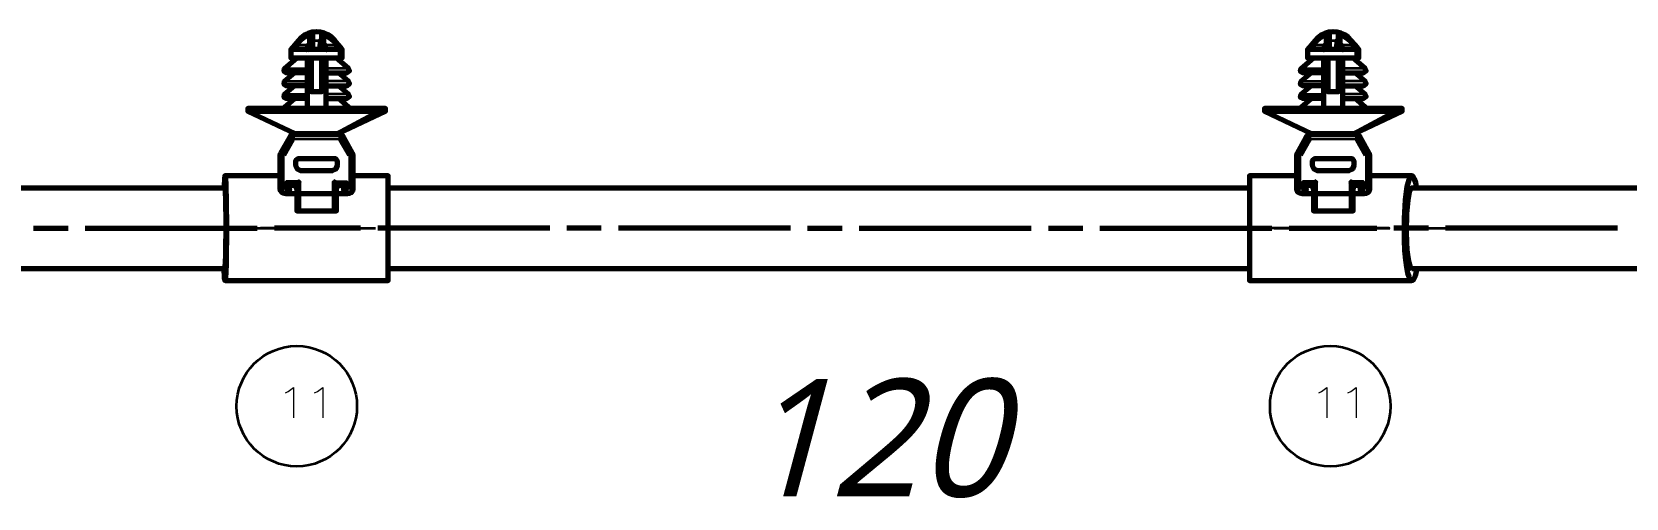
# Model space of a CAD drawing. Header units: millimetres. Extents: x 0 to 174, y 0 to 33.
# Drawn here: x 58.857 to 62.508, y 8.302 to 9.369 of the extents above; entities that cross this region are included whole.
import ezdxf

# ---------------------------------------------------------------- set-up
doc = ezdxf.new("R2010")
doc.units = ezdxf.units.MM
doc.layers.add('PDF_Geomertry', color=7, linetype='Continuous', true_color=0x405f80)
doc.layers.add('PDF_Text', color=7, linetype='Continuous')
doc.styles.add('PDF Lucida Handwriting Italic', font='')
doc.styles.get('PDF Lucida Handwriting Italic').set_extended_font_data('Lucida Handwriting', italic=True)

msp = doc.modelspace()

# ---------------------------------------------------------------- linework, layer by layer
at = {"layer": 'PDF_Geomertry', "lineweight": 70}
for points in [[(59.4678, 9.3493), (59.4503, 9.3285), (59.4503, 9.3092), (59.561, 9.3092), (59.5682, 9.3092), (59.5682, 9.3285), (59.5507, 9.3493)], [(59.4688, 9.3493), (59.4537, 9.3319), (59.4528, 9.33), (59.4526, 9.3292), (59.4526, 9.3289), (59.4531, 9.3286), (59.4536, 9.3285)], [(59.5507, 9.3494), (59.5437, 9.3563), (59.5357, 9.3618), (59.5267, 9.3658), (59.5172, 9.3682), (59.5093, 9.3688), (59.4994, 9.3678), (59.49, 9.3651), (59.4812, 9.361), (59.4733, 9.3551), (59.4678, 9.3494)], [(59.4861, 9.3285), (59.4897, 9.3293), (59.4929, 9.3314), (59.495, 9.3344), (59.4957, 9.3382), (59.4957, 9.3457), (59.4957, 9.3582), (59.4956, 9.3592), (59.4951, 9.3599), (59.4944, 9.3603), (59.494, 9.3603), (59.4922, 9.3597), (59.4899, 9.3582)], [(59.4897, 9.3285), (59.4933, 9.3289), (59.4974, 9.33), (59.5008, 9.3319), (59.5006, 9.3493), (59.5006, 9.3635), (59.4971, 9.3617), (59.4961, 9.36), (59.4957, 9.3582)], [(59.4956, 9.3593), (59.496, 9.3599), (59.4961, 9.36)], [(59.5289, 9.3285), (59.5233, 9.3292), (59.5176, 9.3319), (59.5179, 9.3493), (59.5214, 9.3481), (59.5224, 9.3469), (59.5228, 9.3457)], [(59.5179, 9.3635), (59.5214, 9.3617), (59.5224, 9.36), (59.5228, 9.3582)], [(59.5226, 9.3592), (59.5228, 9.3594), (59.5229, 9.3597), (59.5232, 9.3597)], [(59.5267, 9.3596), (59.5246, 9.3603), (59.5237, 9.3601), (59.5232, 9.3596), (59.5228, 9.3582), (59.5228, 9.3457), (59.5228, 9.3382), (59.5232, 9.3382), (59.5286, 9.3382), (59.5289, 9.334), (59.53, 9.3307), (59.531, 9.3292), (59.5315, 9.3288), (59.5325, 9.3285), (59.5308, 9.3294), (59.5297, 9.3313), (59.5293, 9.3328), (59.5286, 9.3382)], [(59.5499, 9.3493), (59.5647, 9.3319), (59.5657, 9.33), (59.566, 9.3292), (59.5657, 9.3289), (59.5654, 9.3286), (59.5649, 9.3285)], [(61.7954, 9.3493), (61.7779, 9.3285), (61.7779, 9.3092), (61.8886, 9.3092), (61.8958, 9.3092), (61.8958, 9.3285), (61.8783, 9.3493)], [(61.7962, 9.3493), (61.7814, 9.3319), (61.7803, 9.33), (61.7801, 9.3292), (61.7803, 9.3289), (61.7806, 9.3286), (61.7812, 9.3285)], [(61.8783, 9.3494), (61.8714, 9.3563), (61.8633, 9.3618), (61.8543, 9.3658), (61.8449, 9.3682), (61.8368, 9.3688), (61.8271, 9.3678), (61.8176, 9.3651), (61.8089, 9.361), (61.801, 9.3551), (61.7954, 9.3494)], [(61.8136, 9.3285), (61.8174, 9.3293), (61.8204, 9.3314), (61.8226, 9.3344), (61.8233, 9.3382), (61.8233, 9.3457), (61.8233, 9.3582), (61.8232, 9.3592), (61.8228, 9.3599), (61.8221, 9.3603), (61.8217, 9.3603), (61.8197, 9.3597), (61.8175, 9.3582)], [(61.8172, 9.3285), (61.821, 9.3289), (61.825, 9.33), (61.8285, 9.3319), (61.8282, 9.3493), (61.8282, 9.3635), (61.8247, 9.3617), (61.8236, 9.36), (61.8233, 9.3582)], [(61.8231, 9.3593), (61.8235, 9.3599), (61.8236, 9.36)], [(61.8564, 9.3285), (61.851, 9.3292), (61.8453, 9.3319), (61.8456, 9.3493), (61.849, 9.3481), (61.85, 9.3469), (61.8504, 9.3457)], [(61.8456, 9.3635), (61.849, 9.3617), (61.85, 9.36), (61.8504, 9.3582)], [(61.8503, 9.3592), (61.8503, 9.3594), (61.8506, 9.3597), (61.8508, 9.3597)], [(61.8542, 9.3596), (61.8521, 9.3603), (61.8514, 9.3601), (61.8507, 9.3596), (61.8504, 9.3582), (61.8504, 9.3457), (61.8504, 9.3382), (61.8508, 9.3382), (61.8561, 9.3382), (61.8565, 9.334), (61.8575, 9.3307), (61.8586, 9.3292), (61.8592, 9.3288), (61.86, 9.3285), (61.8583, 9.3294), (61.8574, 9.3313), (61.8568, 9.3328), (61.8561, 9.3382)], [(61.8774, 9.3493), (61.8922, 9.3319), (61.8933, 9.33), (61.8935, 9.3292), (61.8933, 9.3289), (61.8931, 9.3286), (61.8925, 9.3285)], [(59.4879, 9.275), (59.4397, 9.275), (59.4347, 9.2778), (59.436, 9.2853), (59.4644, 9.3092)], [(59.5682, 9.3285), (59.5676, 9.3285), (59.5649, 9.3285), (59.561, 9.3285), (59.5289, 9.3285), (59.5176, 9.3285), (59.5008, 9.3285), (59.4897, 9.3285), (59.4536, 9.3285), (59.4508, 9.3285), (59.4503, 9.3285)], [(59.4881, 9.275), (59.4881, 9.2822), (59.4881, 9.2853), (59.4881, 9.3092)], [(59.5208, 9.3092), (59.5208, 9.2319), (59.4976, 9.2319), (59.4976, 9.3092)], [(59.5176, 9.3319), (59.5189, 9.3324), (59.5206, 9.3332), (59.5218, 9.3346), (59.5225, 9.3364), (59.5228, 9.3382), (59.5235, 9.3344), (59.5256, 9.3314), (59.5287, 9.3293), (59.5325, 9.3285)], [(59.5306, 9.3092), (59.5306, 9.2853), (59.5306, 9.2786), (59.5306, 9.2761), (59.5306, 9.275), (59.5306, 9.2751)], [(59.5308, 9.275), (59.5789, 9.275), (59.5846, 9.2799), (59.5825, 9.2853), (59.554, 9.3092)], [(61.8154, 9.275), (61.7672, 9.275), (61.7622, 9.2778), (61.7635, 9.2853), (61.7921, 9.3092)], [(61.8958, 9.3285), (61.8951, 9.3285), (61.8925, 9.3285), (61.8886, 9.3285), (61.8564, 9.3285), (61.8453, 9.3285), (61.8285, 9.3285), (61.8172, 9.3285), (61.7812, 9.3285), (61.7785, 9.3285), (61.7779, 9.3285)], [(61.8156, 9.275), (61.8156, 9.2822), (61.8156, 9.2853), (61.8156, 9.3092)], [(61.8485, 9.3092), (61.8485, 9.2319), (61.8253, 9.2319), (61.8253, 9.3092)], [(61.8453, 9.3319), (61.8465, 9.3324), (61.8481, 9.3332), (61.8493, 9.3346), (61.8501, 9.3364), (61.8504, 9.3382), (61.8511, 9.3344), (61.8532, 9.3314), (61.8564, 9.3293), (61.86, 9.3285)], [(61.8581, 9.3092), (61.8581, 9.2853), (61.8581, 9.2786), (61.8581, 9.2761), (61.8581, 9.275), (61.8581, 9.2751)], [(61.8583, 9.275), (61.9064, 9.275), (61.9121, 9.2799), (61.9101, 9.2853), (61.8815, 9.3092)], [(59.4879, 9.2456), (59.4397, 9.2456), (59.4347, 9.2483), (59.436, 9.2557), (59.4589, 9.275)], [(59.4881, 9.2456), (59.4881, 9.2456), (59.4881, 9.2456), (59.4881, 9.2529), (59.4881, 9.2557), (59.4881, 9.2751)], [(59.5306, 9.275), (59.5306, 9.2557), (59.5306, 9.2492), (59.5306, 9.2465), (59.5306, 9.2456), (59.5306, 9.2456), (59.5306, 9.2263), (59.5306, 9.2197), (59.5306, 9.2171), (59.5306, 9.216), (59.5306, 9.2161), (59.5306, 9.1968)], [(59.5308, 9.2456), (59.5789, 9.2456), (59.5846, 9.2504), (59.5825, 9.2557), (59.5596, 9.275)], [(61.8154, 9.2456), (61.7672, 9.2456), (61.7622, 9.2483), (61.7635, 9.2557), (61.7864, 9.275)], [(61.8156, 9.2456), (61.8156, 9.2456), (61.8156, 9.2456), (61.8156, 9.2529), (61.8156, 9.2557), (61.8156, 9.2751)], [(61.8581, 9.275), (61.8581, 9.2557), (61.8581, 9.2492), (61.8581, 9.2465), (61.8581, 9.2456), (61.8581, 9.2456), (61.8581, 9.2263), (61.8581, 9.2197), (61.8581, 9.2171), (61.8581, 9.216), (61.8581, 9.2161), (61.8581, 9.1968)], [(61.8583, 9.2456), (61.9064, 9.2456), (61.9121, 9.2504), (61.9101, 9.2557), (61.8872, 9.275)], [(59.4879, 9.216), (59.4397, 9.216), (59.4347, 9.2189), (59.436, 9.2263), (59.4589, 9.2456)], [(59.4881, 9.2161), (59.4881, 9.216), (59.4881, 9.2161), (59.4881, 9.2233), (59.4881, 9.2263), (59.4881, 9.2457)], [(59.5308, 9.216), (59.5789, 9.216), (59.5846, 9.2208), (59.5825, 9.2263), (59.5596, 9.2456)], [(61.8154, 9.216), (61.7672, 9.216), (61.7622, 9.2189), (61.7635, 9.2263), (61.7864, 9.2456)], [(61.8156, 9.2161), (61.8156, 9.216), (61.8156, 9.2161), (61.8156, 9.2263), (61.8156, 9.2457)], [(61.8583, 9.216), (61.9064, 9.216), (61.9121, 9.2208), (61.9101, 9.2263), (61.8872, 9.2456)], [(59.4339, 9.1933), (59.436, 9.1968), (59.4589, 9.216)], [(59.4881, 9.1968), (59.4881, 9.2163)], [(59.5846, 9.1933), (59.5825, 9.1968), (59.5596, 9.216)], [(61.7615, 9.1933), (61.7635, 9.1968), (61.7864, 9.216)], [(61.8156, 9.1968), (61.8156, 9.2163)], [(61.9121, 9.1933), (61.9101, 9.1968), (61.8872, 9.216)], [(59.5586, 9.1361), (59.6669, 9.1876), (59.6669, 9.1933), (59.6476, 9.1933), (59.3515, 9.1933), (59.3515, 9.1876), (59.46, 9.1361)], [(59.3515, 9.1876), (59.6476, 9.1876), (59.6669, 9.1876)], [(61.8861, 9.1361), (61.9946, 9.1876), (61.9946, 9.1933), (61.9753, 9.1933), (61.6792, 9.1933), (61.6792, 9.1876), (61.7875, 9.1361)], [(61.6792, 9.1876), (61.9753, 9.1876), (61.9946, 9.1876)], [(59.4274, 9.0915), (59.4478, 9.1267), (59.4504, 9.1313), (59.451, 9.1321), (59.4587, 9.1361), (59.5597, 9.1361), (59.5607, 9.1361), (59.5681, 9.1313), (59.5707, 9.1267), (59.5911, 9.0915), (59.5924, 9.0867), (59.5924, 9.0774), (59.5924, 9.0279), (59.5924, 9.0221), (59.5924, 9.0158)], [(61.7736, 9.015), (61.7678, 9.0144), (61.7693, 9.0075), (61.7742, 9.0081), (61.7747, 9.0082), (61.7749, 9.0083), (61.775, 9.0085), (61.775, 9.0086), (61.7742, 9.0046), (61.7718, 9.0014), (61.7687, 8.9994), (61.7653, 8.9989), (61.7647, 8.9989), (61.7633, 8.9989), (61.7603, 8.9994), (61.7574, 9.001), (61.7547, 9.0043), (61.7538, 9.0086), (61.7538, 9.0158), (61.7538, 9.0221), (61.7538, 9.0279), (61.7538, 9.0774), (61.7538, 9.0867), (61.755, 9.0915), (61.7753, 9.1267), (61.7781, 9.1313), (61.7786, 9.1321), (61.7864, 9.1361), (61.8874, 9.1361), (61.8883, 9.1361), (61.8957, 9.1313), (61.8983, 9.1267), (61.9186, 9.0915), (61.92, 9.0867), (61.92, 9.0774), (61.92, 9.0279), (61.92, 9.0221), (61.92, 9.0158)], [(59.446, 9.015), (59.4401, 9.0144), (59.4418, 9.0075), (59.4467, 9.0081), (59.4472, 9.0082), (59.4474, 9.0083), (59.4474, 9.0085), (59.4474, 9.0086), (59.4465, 9.0046), (59.4442, 9.0014), (59.4411, 8.9994), (59.4378, 8.9989), (59.4371, 8.9989), (59.4358, 8.9989), (59.4326, 8.9994), (59.4297, 9.001), (59.4271, 9.0043), (59.4261, 9.0086), (59.4261, 9.0158), (59.4261, 9.0221), (59.4261, 9.0279), (59.4261, 9.0774), (59.4261, 9.0867), (59.4275, 9.0915)], [(59.4342, 9.0876), (59.4544, 9.1228), (59.455, 9.1235), (59.4561, 9.1239)], [(59.5624, 9.1239), (59.5632, 9.1236), (59.564, 9.1228), (59.5844, 9.0876)], [(61.7617, 9.0876), (61.7821, 9.1228), (61.7826, 9.1235), (61.7837, 9.1239)], [(61.89, 9.1239), (61.8908, 9.1236), (61.8917, 9.1228), (61.9119, 9.0876)], [(59.4261, 9.0389), (59.2996, 9.0389), (59.3006, 9.0339), (59.3015, 9.0192), (59.3026, 8.9781), (59.3031, 8.9238), (59.3021, 8.8361), (59.3006, 8.8046), (59.3, 8.8004), (59.2997, 8.7997), (59.2997, 8.7996), (59.2996, 8.7996), (59.2996, 8.7996), (59.2996, 8.7996), (59.2996, 8.7996), (59.2996, 8.7996), (59.2994, 8.7997), (59.2993, 8.7999), (59.299, 8.8015), (59.2985, 8.8053), (59.2974, 8.8271)], [(59.2996, 9.0389), (59.2996, 9.0389), (59.2996, 9.0389), (59.2994, 9.0389), (59.2992, 9.0382), (59.2986, 9.034), (59.2975, 9.0157), (59.2974, 9.0114)], [(59.2996, 8.7996), (59.5093, 8.7996), (59.6735, 8.7996), (59.6735, 9.0389), (59.5924, 9.0389)], [(59.4339, 9.0279), (59.4261, 9.0279), (59.4261, 9.0221), (59.4272, 9.0221), (59.4339, 9.0221)], [(59.4261, 9.0158), (59.4261, 9.0158), (59.4262, 9.0157), (59.4264, 9.0154), (59.4271, 9.0151), (59.4333, 9.0144)], [(59.4419, 9.0221), (59.4397, 9.0221), (59.4401, 9.0144)], [(59.4474, 9.0086), (59.4474, 9.0124), (59.4474, 9.0124), (59.4472, 9.0126), (59.446, 9.015), (59.4478, 9.0178), (59.4506, 9.0196), (59.4532, 9.0182), (59.4503, 9.0174), (59.4482, 9.0153), (59.4474, 9.0124), (59.4482, 9.0153), (59.4503, 9.0174), (59.4532, 9.0182), (59.4542, 9.0182), (59.459, 9.0169), (59.4625, 9.0133), (59.4639, 9.0086), (59.4639, 8.9592), (59.4715, 8.9592), (59.5469, 8.9592), (59.5547, 8.9592), (59.5547, 9.0086), (59.5554, 9.0122), (59.5575, 9.0154), (59.5607, 9.0175), (59.5643, 9.0182), (59.5653, 9.0182), (59.5682, 9.0174), (59.5703, 9.0153), (59.5711, 9.0124), (59.5703, 9.0153), (59.5682, 9.0174), (59.5653, 9.0182), (59.5654, 9.0182), (59.5656, 9.0183), (59.5679, 9.0196), (59.5707, 9.0178), (59.5725, 9.015), (59.5711, 9.0124), (59.5711, 9.0086), (59.5718, 9.0049), (59.574, 9.0017), (59.5771, 8.9996), (59.5808, 8.9989)], [(59.4715, 9.026), (59.4542, 9.0182)], [(59.5643, 9.0182), (59.5469, 9.026)], [(59.5767, 9.0221), (59.5789, 9.0221), (59.5783, 9.0144)], [(59.5851, 9.0144), (59.5914, 9.0151), (59.5921, 9.0154), (59.5922, 9.0157), (59.5924, 9.0158), (59.5924, 9.0158), (59.5924, 9.0086)], [(61.7538, 9.0389), (61.6451, 9.0389), (61.6451, 8.7996), (61.8368, 8.7996), (62.0171, 8.7996)], [(61.7614, 9.0279), (61.7538, 9.0279), (61.7538, 9.0221), (61.7614, 9.0221)], [(61.7538, 9.0158), (61.7538, 9.0158), (61.7539, 9.0157), (61.754, 9.0154), (61.7547, 9.0151), (61.761, 9.0144)], [(61.7694, 9.0221), (61.7672, 9.0221), (61.7678, 9.0144)], [(61.775, 9.0086), (61.775, 9.0124), (61.775, 9.0124), (61.7749, 9.0126), (61.7736, 9.015), (61.7754, 9.0178), (61.7782, 9.0196), (61.7808, 9.0182), (61.7779, 9.0174), (61.7757, 9.0153), (61.775, 9.0124), (61.7757, 9.0153), (61.7779, 9.0174), (61.7808, 9.0182), (61.7818, 9.0182), (61.7865, 9.0169), (61.7901, 9.0133), (61.7914, 9.0086), (61.7914, 8.9592), (61.7992, 8.9592), (61.8746, 8.9592), (61.8822, 8.9592), (61.8822, 9.0086), (61.8831, 9.0122), (61.8851, 9.0154), (61.8882, 9.0175), (61.8919, 9.0182), (61.8929, 9.0182), (61.8958, 9.0174), (61.8979, 9.0153), (61.8987, 9.0124), (61.8979, 9.0153), (61.8958, 9.0174), (61.8929, 9.0182), (61.8929, 9.0182), (61.8932, 9.0183), (61.8956, 9.0196), (61.8983, 9.0178), (61.9001, 9.015), (61.8987, 9.0124), (61.8987, 9.0086), (61.8994, 9.0049), (61.9017, 9.0017), (61.9047, 8.9996), (61.9083, 8.9989)], [(61.7992, 9.026), (61.7818, 9.0182)], [(61.8919, 9.0182), (61.8746, 9.026)], [(61.9042, 9.0221), (61.9064, 9.0221), (61.906, 9.0144)], [(61.9126, 9.0144), (61.919, 9.0151), (61.9197, 9.0154), (61.9199, 9.0157), (61.92, 9.0158), (61.92, 9.0158), (61.92, 9.0086)], [(62.0283, 8.8271), (62.0282, 8.8268), (62.0242, 8.8096), (62.0206, 8.8019), (62.019, 8.8003), (62.0182, 8.7997), (62.0174, 8.7996), (62.0167, 8.7996), (62.0158, 8.7999), (62.015, 8.8004), (62.0131, 8.8028), (62.0106, 8.8083), (62.0081, 8.8167), (62.0054, 8.8301), (62.0032, 8.8469), (62.0012, 8.8683), (62.0001, 8.8919), (62, 8.9418), (62.0025, 8.9847), (62.0064, 9.014), (62.0106, 9.0301), (62.014, 9.0371), (62.0156, 9.0385), (62.0164, 9.0389), (62.0171, 9.0389), (61.92, 9.0389)], [(62.0283, 9.0114), (62.0258, 9.0231), (62.0232, 9.0317), (62.021, 9.0361), (62.019, 9.0382), (62.0171, 9.0389)], [(57.5664, 8.8271), (59.2996, 8.8271), (59.2996, 8.8271), (59.2996, 8.8271), (59.2997, 8.8272), (59.2999, 8.8275), (59.3003, 8.8303), (59.3015, 8.856), (59.3022, 8.9347), (59.3017, 8.979), (59.3004, 9.0065), (59.2996, 9.0114), (57.5664, 9.0114)], [(59.4261, 9.0086), (59.4261, 9.0085), (59.4262, 9.0083), (59.4264, 9.0082), (59.4269, 9.0081), (59.4318, 9.0075)], [(59.4378, 8.9989), (59.4378, 9.0019)], [(59.5711, 9.0086), (59.5711, 9.0085), (59.5712, 9.0083), (59.5714, 9.0082), (59.5718, 9.0081), (59.5768, 9.0075), (59.5783, 9.0144), (59.5725, 9.015)], [(59.5867, 9.0075), (59.5917, 9.0081), (59.5921, 9.0082), (59.5922, 9.0083), (59.5924, 9.0085), (59.5924, 9.0086), (59.5912, 9.004), (59.5882, 9.0006), (59.5846, 8.999), (59.5828, 8.9989), (59.5814, 8.9989), (59.5808, 8.9989), (59.5808, 8.9993), (59.5808, 9.0019)], [(61.645, 9.0114), (59.6736, 9.0114)], [(61.7538, 9.0086), (61.7538, 9.0085), (61.7538, 9.0083), (61.754, 9.0082), (61.7544, 9.0081), (61.7593, 9.0075)], [(61.7653, 8.9989), (61.7653, 9.0019)], [(61.8987, 9.0086), (61.8987, 9.0085), (61.8987, 9.0083), (61.8989, 9.0082), (61.8994, 9.0081), (61.9043, 9.0075), (61.906, 9.0144), (61.9001, 9.015)], [(61.9143, 9.0075), (61.9192, 9.0081), (61.9197, 9.0082), (61.9199, 9.0083), (61.92, 9.0085), (61.92, 9.0086), (61.9189, 9.004), (61.9157, 9.0006), (61.9122, 8.999), (61.9103, 8.9989), (61.909, 8.9989), (61.9083, 8.9989), (61.9083, 8.9993), (61.9083, 9.0019)], [(62.0171, 9.0114), (62.0164, 9.0113), (62.0157, 9.011), (62.0143, 9.0093), (62.0111, 9.0019), (62.0076, 8.9843), (62.0046, 8.9529), (62.0038, 8.9106), (62.0044, 8.8889), (62.0058, 8.869), (62.0078, 8.8532), (62.0101, 8.8407), (62.0122, 8.8335), (62.0142, 8.8293), (62.0157, 8.8276), (62.0171, 8.8271)], [(64.1917, 9.0114), (62.0172, 9.0114)], [(59.6736, 8.8271), (61.645, 8.8271)], [(62.0172, 8.8271), (64.1917, 8.8271)]]:
    msp.add_lwpolyline(points, dxfattribs=at)
at = {"layer": 'PDF_Geomertry', "lineweight": 35}
for points in [[(59.4678, 9.3493), (59.4688, 9.3493), (59.4731, 9.3457), (59.4742, 9.3468), (59.4814, 9.3533), (59.4899, 9.3582), (59.4899, 9.3382), (59.4667, 9.3382), (59.4731, 9.3457)], [(59.4899, 9.3582), (59.4883, 9.3617), (59.4879, 9.3628), (59.4876, 9.3633), (59.4876, 9.3635), (59.479, 9.3586), (59.4715, 9.3524), (59.4688, 9.3494)], [(59.5006, 9.3635), (59.5003, 9.3644), (59.5, 9.3649), (59.499, 9.3654), (59.4961, 9.3657), (59.4915, 9.3649), (59.4876, 9.3635)], [(59.4957, 9.3457), (59.4961, 9.3469), (59.4971, 9.3481), (59.5006, 9.3493), (59.5179, 9.3493), (59.5179, 9.3635), (59.5183, 9.3647), (59.519, 9.3653), (59.5208, 9.3657), (59.5265, 9.365), (59.5267, 9.3647), (59.5269, 9.3639), (59.5267, 9.3596), (59.5286, 9.3582), (59.5308, 9.3635), (59.5265, 9.365), (59.5181, 9.3678), (59.5093, 9.3688)], [(59.5454, 9.3457), (59.5518, 9.3382), (59.5286, 9.3382), (59.5286, 9.3582), (59.53, 9.3575), (59.5383, 9.3524), (59.5454, 9.3457), (59.5499, 9.3493), (59.5507, 9.3493)], [(59.5499, 9.3494), (59.5428, 9.3563), (59.5346, 9.3617), (59.531, 9.3635)], [(61.7954, 9.3493), (61.7962, 9.3493), (61.8007, 9.3457), (61.8017, 9.3468), (61.809, 9.3533), (61.8175, 9.3582), (61.8175, 9.3382), (61.7943, 9.3382), (61.8007, 9.3457)], [(61.8175, 9.3582), (61.816, 9.3617), (61.8154, 9.3628), (61.8153, 9.3633), (61.8151, 9.3635), (61.8067, 9.3586), (61.799, 9.3524), (61.7962, 9.3494)], [(61.8282, 9.3635), (61.8279, 9.3644), (61.8275, 9.3649), (61.8267, 9.3654), (61.8237, 9.3657), (61.8192, 9.3649), (61.8151, 9.3635)], [(61.8233, 9.3457), (61.8236, 9.3469), (61.8247, 9.3481), (61.8282, 9.3493), (61.8456, 9.3493), (61.8456, 9.3635), (61.846, 9.3647), (61.8465, 9.3653), (61.8485, 9.3657), (61.8542, 9.365), (61.8543, 9.3647), (61.8546, 9.3639), (61.8542, 9.3596), (61.8561, 9.3582), (61.8585, 9.3635), (61.8622, 9.3617), (61.8704, 9.3563), (61.8774, 9.3494)], [(61.8585, 9.3635), (61.8542, 9.365), (61.8456, 9.3678), (61.8368, 9.3688)], [(61.8731, 9.3457), (61.8794, 9.3382), (61.8561, 9.3382), (61.8561, 9.3582), (61.8576, 9.3575), (61.866, 9.3524), (61.8731, 9.3457), (61.8774, 9.3493), (61.8783, 9.3493)], [(59.4537, 9.3319), (59.4667, 9.3382), (59.4667, 9.3299), (59.4667, 9.3285)], [(59.4957, 9.3382), (59.4968, 9.3344), (59.4993, 9.3324), (59.5008, 9.3319)], [(59.5647, 9.3319), (59.5518, 9.3382), (59.5518, 9.3285)], [(59.561, 9.3092), (59.561, 9.3285)], [(61.7814, 9.3319), (61.7943, 9.3382), (61.7943, 9.3285)], [(61.8233, 9.3382), (61.8244, 9.3344), (61.8269, 9.3324), (61.8285, 9.3319)], [(61.8922, 9.3319), (61.8794, 9.3382), (61.8794, 9.3285)], [(61.8886, 9.3092), (61.8886, 9.3285)], [(59.436, 9.2853), (59.4881, 9.2853)], [(59.5825, 9.2853), (59.5306, 9.2853)], [(61.7635, 9.2853), (61.8156, 9.2853)], [(61.9101, 9.2853), (61.8581, 9.2853)], [(59.436, 9.2557), (59.4881, 9.2557)], [(59.5825, 9.2557), (59.5306, 9.2557)], [(61.7635, 9.2557), (61.8156, 9.2557)], [(61.9101, 9.2557), (61.8581, 9.2557)], [(59.436, 9.2263), (59.4881, 9.2263)], [(59.5825, 9.2263), (59.5306, 9.2263)], [(61.7635, 9.2263), (61.8156, 9.2263)], [(61.9101, 9.2263), (61.8581, 9.2263)], [(59.436, 9.1968), (59.4881, 9.1968)], [(59.5825, 9.1968), (59.5306, 9.1968)], [(59.6476, 9.1933), (59.6476, 9.1876), (59.5525, 9.1361)], [(61.7635, 9.1968), (61.8156, 9.1968)], [(61.9101, 9.1968), (61.8581, 9.1968)], [(61.9753, 9.1933), (61.9753, 9.1876), (61.8801, 9.1361)], [(59.4544, 9.1228), (59.4478, 9.1267), (59.4517, 9.1304), (59.4561, 9.1314), (59.4561, 9.1239), (59.5624, 9.1239), (59.5624, 9.1314), (59.5665, 9.1306), (59.5699, 9.1281), (59.5707, 9.1267), (59.5703, 9.1264), (59.564, 9.1228)], [(59.4587, 9.1361), (59.4587, 9.136), (59.4562, 9.1357), (59.4539, 9.1347), (59.4519, 9.1333), (59.4504, 9.1313)], [(59.5681, 9.1313), (59.5665, 9.1333), (59.5646, 9.1347), (59.5622, 9.1357), (59.5597, 9.136), (59.5597, 9.1361)], [(61.7821, 9.1228), (61.7762, 9.1263), (61.7753, 9.1267), (61.7792, 9.1304), (61.7837, 9.1314), (61.7837, 9.1239), (61.89, 9.1239), (61.89, 9.1314), (61.8942, 9.1306), (61.8975, 9.1281), (61.8983, 9.1267), (61.8978, 9.1264), (61.8917, 9.1228)], [(61.7864, 9.1361), (61.7864, 9.136), (61.7839, 9.1357), (61.7815, 9.1347), (61.7796, 9.1333), (61.7781, 9.1313)], [(61.8957, 9.1313), (61.8942, 9.1333), (61.8922, 9.1347), (61.8899, 9.1357), (61.8874, 9.136), (61.8874, 9.1361)], [(59.4274, 9.0915), (59.4342, 9.0876), (59.4339, 9.0867)], [(59.5911, 9.0915), (59.5844, 9.0876), (59.5846, 9.0867)], [(61.755, 9.0915), (61.7617, 9.0876), (61.7614, 9.0867)], [(61.9186, 9.0915), (61.9119, 9.0876), (61.9122, 9.0867)], [(59.4339, 9.0221), (59.4339, 9.0279), (59.4339, 9.0867), (59.4261, 9.0867)], [(59.5924, 9.0867), (59.5846, 9.0867), (59.5846, 9.0279), (59.5914, 9.0279), (59.5924, 9.0279)], [(61.7614, 9.0221), (61.7614, 9.0279), (61.7614, 9.0867), (61.7538, 9.0867)], [(61.92, 9.0867), (61.9122, 9.0867), (61.9122, 9.0279), (61.92, 9.0279)], [(59.4715, 8.9592), (59.4715, 9.026), (59.4397, 9.026), (59.4419, 9.0221), (59.4436, 9.0237), (59.4397, 9.026), (59.4397, 9.0221), (59.4339, 9.0221), (59.4333, 9.0144)], [(59.4419, 9.0221), (59.446, 9.015)], [(59.4436, 9.0237), (59.4506, 9.0196)], [(59.4715, 9.026), (59.4639, 9.0086)], [(59.5469, 8.9592), (59.5469, 9.026), (59.5789, 9.026), (59.5767, 9.0221), (59.575, 9.0237), (59.5679, 9.0196)], [(59.5547, 9.0086), (59.5469, 9.026)], [(59.5767, 9.0221), (59.5725, 9.015)], [(59.575, 9.0237), (59.5789, 9.026), (59.5789, 9.0221), (59.5846, 9.0221), (59.5914, 9.0221), (59.5924, 9.0221)], [(59.5846, 9.0279), (59.5846, 9.0221), (59.5851, 9.0144)], [(61.7992, 8.9592), (61.7992, 9.026), (61.7672, 9.026), (61.7694, 9.0221), (61.7711, 9.0237), (61.7672, 9.026), (61.7672, 9.0221), (61.7614, 9.0221), (61.761, 9.0144)], [(61.7694, 9.0221), (61.7736, 9.015)], [(61.7711, 9.0237), (61.7782, 9.0196)], [(61.7992, 9.026), (61.7914, 9.0086)], [(61.8956, 9.0196), (61.9025, 9.0237), (61.9042, 9.0221), (61.9064, 9.026), (61.8746, 9.026), (61.8746, 8.9592)], [(61.8822, 9.0086), (61.8746, 9.026)], [(61.9042, 9.0221), (61.9001, 9.015)], [(61.9025, 9.0237), (61.9064, 9.026), (61.9064, 9.0221), (61.9122, 9.0221), (61.92, 9.0221)], [(61.9122, 9.0279), (61.9122, 9.0221), (61.9126, 9.0144)], [(59.4401, 9.0144), (59.4333, 9.0144), (59.4318, 9.0075), (59.4314, 9.0067), (59.4315, 9.0046), (59.4324, 9.0033), (59.435, 9.0021), (59.4358, 9.0019), (59.4358, 8.9989)], [(59.4358, 9.0019), (59.4378, 9.0019), (59.4394, 9.0022), (59.4414, 9.0036), (59.4422, 9.0056), (59.4418, 9.0075)], [(59.5828, 8.9989), (59.5828, 9.0019), (59.5808, 9.0019), (59.579, 9.0022), (59.5771, 9.0036), (59.5762, 9.0056), (59.5768, 9.0075)], [(59.5783, 9.0144), (59.5851, 9.0144), (59.5867, 9.0075), (59.5871, 9.0067), (59.5869, 9.0046), (59.5861, 9.0033), (59.5835, 9.0021), (59.5828, 9.0019)], [(61.7678, 9.0144), (61.761, 9.0144), (61.7593, 9.0075), (61.759, 9.0067), (61.7592, 9.0046), (61.7599, 9.0033), (61.7626, 9.0021), (61.7633, 9.0019), (61.7633, 8.9989)], [(61.7633, 9.0019), (61.7653, 9.0019), (61.7671, 9.0022), (61.769, 9.0036), (61.7697, 9.0056), (61.7693, 9.0075)], [(61.9103, 8.9989), (61.9103, 9.0019), (61.9083, 9.0019), (61.9067, 9.0022), (61.9047, 9.0036), (61.9039, 9.0056), (61.9043, 9.0075)], [(61.906, 9.0144), (61.9126, 9.0144), (61.9143, 9.0075), (61.9146, 9.0067), (61.9146, 9.0046), (61.9138, 9.0033), (61.9111, 9.0021), (61.9103, 9.0019)]]:
    msp.add_lwpolyline(points, dxfattribs=at)
at = {"layer": 'PDF_Geomertry', "lineweight": 70}
for points in [[(59.4861, 9.3285), (59.4869, 9.3288), (59.4875, 9.3292), (59.4885, 9.3307), (59.4896, 9.334), (59.4899, 9.3382), (59.4957, 9.3382), (59.4953, 9.3382), (59.4899, 9.3382), (59.4893, 9.3328), (59.4887, 9.3313), (59.4878, 9.3294)], [(61.8136, 9.3285), (61.8146, 9.3288), (61.8151, 9.3292), (61.8161, 9.3307), (61.8171, 9.334), (61.8175, 9.3382), (61.8233, 9.3382), (61.8229, 9.3382), (61.8175, 9.3382), (61.8168, 9.3328), (61.8163, 9.3313), (61.8153, 9.3294)], [(59.5508, 9.0792), (59.5518, 9.079), (59.5567, 9.0733), (59.5567, 9.0628), (59.5533, 9.0547), (59.545, 9.0511), (59.4735, 9.0511), (59.4654, 9.0544), (59.4619, 9.0628), (59.4619, 9.0733), (59.4619, 9.0743), (59.4676, 9.0792)], [(61.8785, 9.0792), (61.8793, 9.079), (61.8842, 9.0733), (61.8842, 9.0628), (61.881, 9.0547), (61.8726, 9.0511), (61.8011, 9.0511), (61.7931, 9.0544), (61.7894, 9.0628), (61.7894, 9.0733), (61.7896, 9.0743), (61.7953, 9.0792)]]:
    msp.add_lwpolyline(points, close=True, dxfattribs=at)
at = {"layer": 'PDF_Geomertry', "lineweight": 35}
for points in [[(59.5624, 9.1314), (59.5597, 9.136), (59.4587, 9.136), (59.4561, 9.1314)], [(61.89, 9.1314), (61.8874, 9.136), (61.7864, 9.136), (61.7837, 9.1314)]]:
    msp.add_lwpolyline(points, close=True, dxfattribs=at)
at = {"layer": 'PDF_Geomertry', "color": 3, "lineweight": 70}
for points in [[(59.4378, 8.9989), (59.5808, 8.9989)], [(61.7653, 8.9989), (61.9083, 8.9989)], [(58.8615, 8.9193), (58.9403, 8.9193)], [(58.9797, 8.9193), (59.3733, 8.9193)], [(59.61, 8.9193), (59.5312, 8.9193), (59.5093, 8.9193), (59.4128, 8.9193)], [(60.0432, 8.9193), (59.6494, 8.9193)], [(60.1612, 8.9193), (60.0825, 8.9193)], [(60.5943, 8.9193), (60.2006, 8.9193)], [(60.6336, 8.9193), (60.7124, 8.9193)], [(60.7518, 8.9193), (61.1456, 8.9193)], [(61.1849, 8.9193), (61.2636, 8.9193)], [(61.3029, 8.9193), (61.6967, 8.9193)], [(61.7361, 8.9193), (61.8368, 8.9193), (61.9367, 8.9193)], [(62.0547, 8.9193), (61.976, 8.9193)], [(62.4878, 8.9193), (62.094, 8.9193)]]:
    msp.add_lwpolyline(points, dxfattribs=at)
at = {"layer": 'PDF_Geomertry', "color": 18, "lineweight": 35, "true_color": 0x260000}
for points in [[(58.8615, 8.9193), (58.9403, 8.9193)], [(58.9797, 8.9193), (59.3733, 8.9193)], [(59.3257, 8.9193), (59.1647, 8.9193)], [(59.365, 8.9193), (59.4437, 8.9193)], [(59.5126, 8.9193), (59.3812, 8.9193), (59.4919, 8.9193)], [(59.4128, 8.9193), (59.4915, 8.9193)], [(59.4832, 8.9193), (59.6442, 8.9193)], [(59.5308, 8.9193), (59.6425, 8.9193)], [(59.61, 8.9193), (59.5312, 8.9193)], [(59.5521, 8.9193), (59.6308, 8.9193)], [(60.0432, 8.9193), (59.6494, 8.9193)], [(59.6701, 8.9193), (59.8015, 8.9193)], [(60.1612, 8.9193), (60.0825, 8.9193)], [(60.5943, 8.9193), (60.2006, 8.9193)], [(60.6336, 8.9193), (60.7124, 8.9193)], [(60.7518, 8.9193), (61.1456, 8.9193)], [(61.1849, 8.9193), (61.2636, 8.9193)], [(61.3029, 8.9193), (61.6967, 8.9193)], [(61.6622, 8.9193), (61.5171, 8.9193)], [(61.8482, 8.9193), (61.675, 8.9193)], [(61.9367, 8.9193), (61.6828, 8.9193)], [(61.7015, 8.9193), (61.7803, 8.9193)], [(61.7361, 8.9193), (61.8147, 8.9193)], [(61.8542, 8.9193), (61.9649, 8.9193), (61.8197, 8.9193)], [(61.8876, 8.9193), (61.9664, 8.9193)], [(62.0547, 8.9193), (61.976, 8.9193)], [(62.0057, 8.9193), (62.179, 8.9193)], [(62.4878, 8.9193), (62.0942, 8.9193)]]:
    msp.add_lwpolyline(points, dxfattribs=at)
at = {"layer": 'PDF_Geomertry', "color": 18, "lineweight": 13, "true_color": 0x260000}
for points in [[(59.4378, 8.5424), (59.4444, 8.5457), (59.4567, 8.5546), (59.4567, 8.4857)], [(59.5044, 8.5424), (59.5111, 8.5457), (59.5233, 8.5546), (59.5233, 8.4857)], [(61.8037, 8.5424), (61.8104, 8.5457), (61.8226, 8.5546), (61.8226, 8.4857)], [(61.8704, 8.5424), (61.8771, 8.5457), (61.8893, 8.5546), (61.8893, 8.4857)]]:
    msp.add_lwpolyline(points, dxfattribs=at)
at = {"layer": 'PDF_Geomertry', "color": 18, "lineweight": 35, "true_color": 0x260000}
for centre in [(59.464, 8.512), (61.83, 8.512)]:
    msp.add_circle(centre, 0.1378, dxfattribs=at)

# ---------------------------------------------------------------- texts
at = {"layer": 'PDF_Text', "insert": (60.4832, 8.3016), "char_height": 0.26906, "attachment_point": 7, "style": 'PDF Lucida Handwriting Italic'}
msp.add_mtext('120', dxfattribs=at)

doc.saveas('drawing.dxf')
